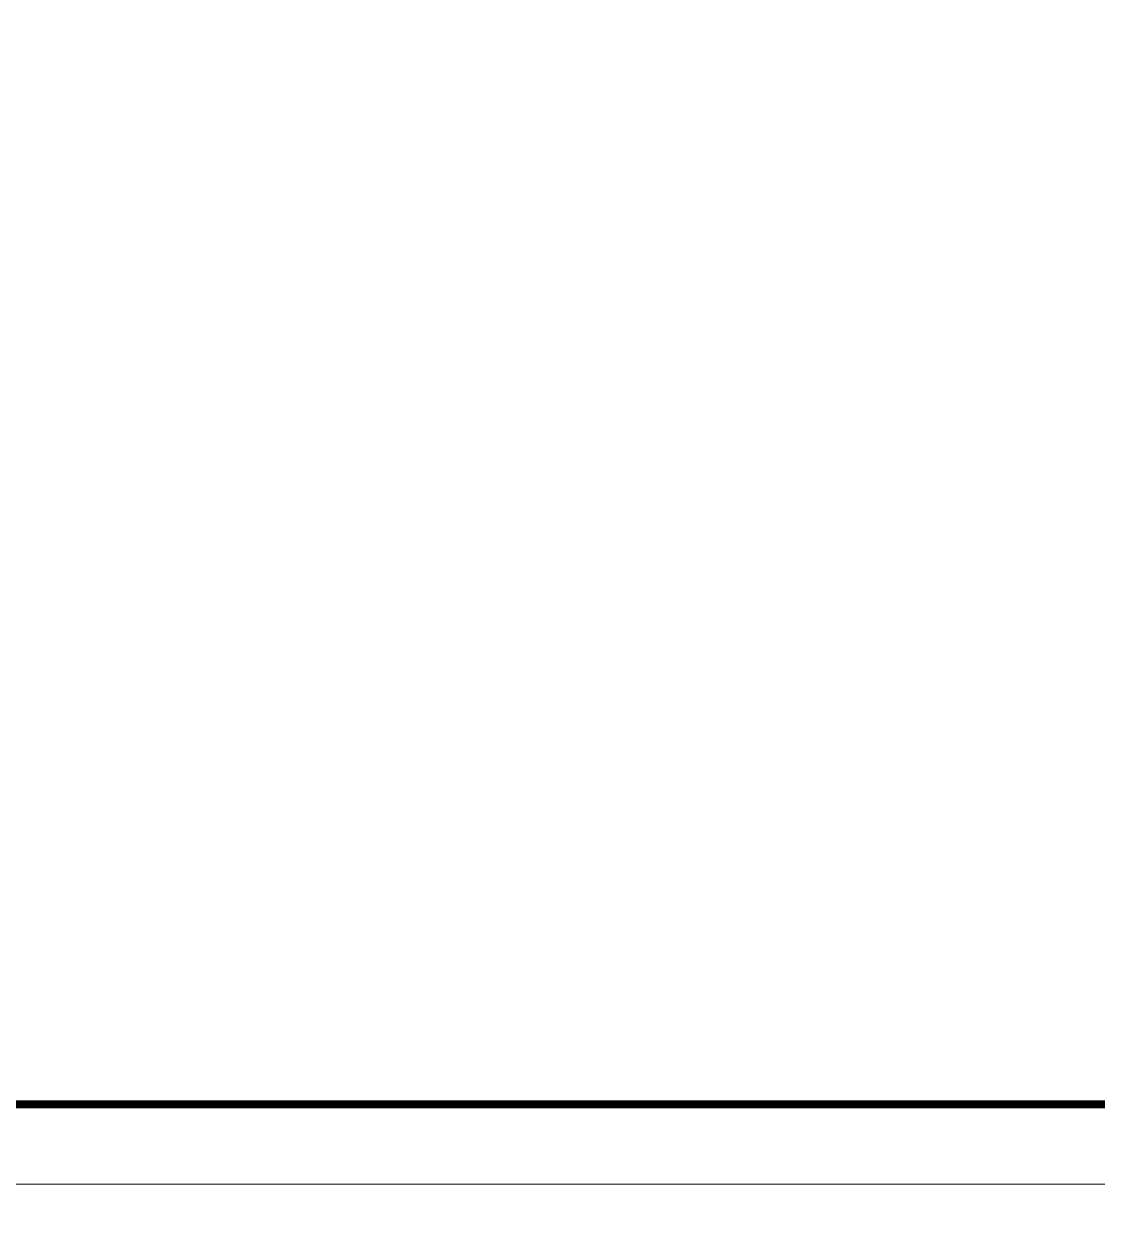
# Model space of a CAD drawing. Extents: x 2803505 to 5851001, y -1372902 to 24339.
# Drawn here: x 2892428 to 2905872, y -689729 to -674721 of the extents above; entities that cross this region are included whole.
import ezdxf
from ezdxf.xclip import XClip

# ---------------------------------------------------------------- set-up
doc = ezdxf.new("R2010")
doc.units = 0
doc.header["$LTSCALE"] = 1000
doc.header["$MEASUREMENT"] = 0
doc.header["$XCLIPFRAME"] = 2
doc.linetypes.add('DOTE', pattern=[2.42, 2, -0.2, 0.02, -0.2])
doc.layers.get('0').update_dxf_attribs({"linetype": 'CONTINUOUS'})
doc.layers.add('DOTE', color=19, linetype='DOTE', lineweight=9)
doc.layers.add('图框', color=147, linetype='CONTINUOUS', lineweight=20)

# ---------------------------------------------------------------- blocks, each defined once
blk = doc.blocks.new('A$C74D73064')
at = {"layer": 'DOTE', "color": 252}
for p, q in [((32730, 93137), (32730, 8149)), ((38530, 93137), (38530, 8149))]:
    blk.add_line(p, q, dxfattribs=at)

msp = doc.modelspace()

# ---------------------------------------------------------------- linework, layer by layer
at = {"layer": '图框'}
for points in [[(2833503.5, -629853.6), (2917603.5, -629853.6), (2917603.5, -689253.6), (2833503.5, -689253.6)], [(2833503.5, -689253.6), (2917603.5, -689253.6), (2917603.5, -748653.6), (2833503.5, -748653.6)]]:
    msp.add_lwpolyline(points, close=True, dxfattribs=at)
at = {"layer": '图框', "const_width": 100}
msp.add_lwpolyline([(2916603.5, -688253.6), (2916603.5, -630853.6), (2836003.5, -630853.6), (2836003.5, -688253.6)], close=True, dxfattribs=at)

# ---------------------------------------------------------------- block references
ref = msp.add_blockref('A$C74D73064', (2860689.2, -781511.3))
XClip(ref).set_block_clipping_path([(-14883.2465648082, 50822.2568892687), (39116.7403027331, 70322.2568880918)])

doc.saveas('drawing.dxf')
